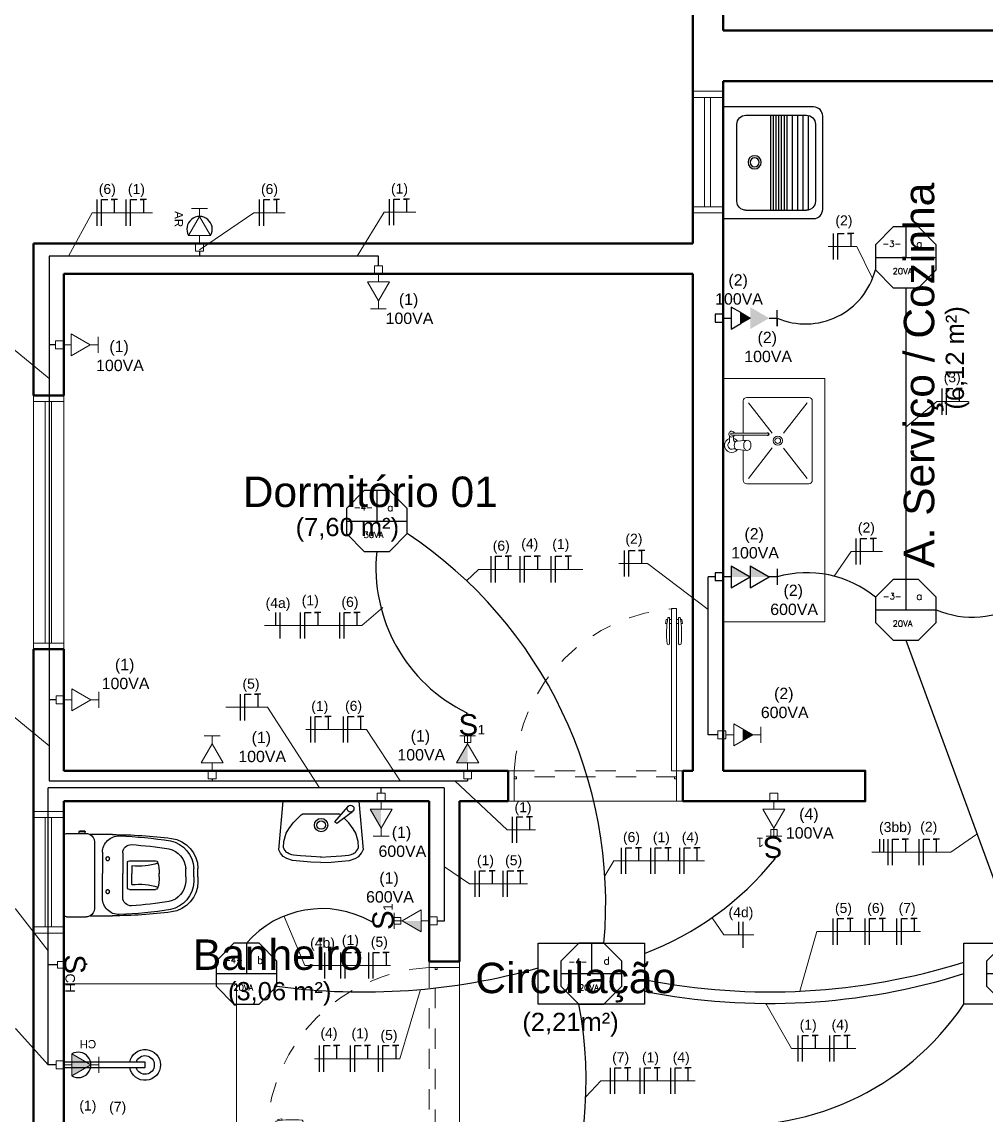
# Model space of a CAD drawing. Header units: inches. Extents: x 179598 to 179981, y 9195975 to 9196075.
# Drawn here: x 179638.47 to 179643.22, y 9196025.52 to 9196030.91 of the extents above; entities that cross this region are included whole.
import ezdxf

# ---------------------------------------------------------------- set-up
doc = ezdxf.new("R2010")
doc.units = ezdxf.units.IN
doc.header["$LTSCALE"] = 0.05
doc.header["$MEASUREMENT"] = 0
for name, pattern in [('CONTINU', [0]), ('DASH2', [0.75, 0.5, -0.25]), ('HIDDEN', [0.375, 0.25, -0.125]), ('HIDDEN2', [0.1875, 0.125, -0.0625])]:
    doc.linetypes.add(name, pattern=pattern)
for name, color, linetype in [('Electric', 10, 'Continuous'), ('ILUMINAÇÃO', 3, 'Continuous'), ('LAYOUT_A. MOLHADAS', 7, 'Continuous'), ('PTO', 1, 'Continuous'), ('TEP', 40, 'DASH2'), ('TEXTO', 250, 'Continuous')]:
    doc.layers.add(name, color=color, linetype=linetype)
for name, color, linetype, lineweight in [('Eletrodutos', 220, 'Continuous', 25), ('ESQUADRIA', 7, 'Continuous', 5), ('FNT', 30, 'Continuous', 25), ('HACHURA', 7, 'Continuous', 0), ('HASTES', 250, 'Continuous', 25), ('NOTAS', 180, 'Continuous', 25), ('PAREDE', 7, 'Continuous', 50), ('PISO', 7, 'Continuous', 5)]:
    doc.layers.add(name, color=color, linetype=linetype, lineweight=lineweight)
doc.styles.add('Cota', font='arial.ttf')
doc.styles.add('R_60_1-100', font='swissl.ttf', dxfattribs={"height": 0.15})
doc.styles.get("Standard").update_dxf_attribs({"font": ''})
doc.styles.get('Standard').set_extended_font_data('txt.shx')

# ---------------------------------------------------------------- blocks, each defined once
blk = doc.blocks.new('A$C12630BB8')
for p, q in [((0.4645, 0.4546), (0.0855, 0.4546)), ((0.0409, 0.112), (0.0409, 0.41)), ((0.509, 0.112), (0.509, 0.41)), ((0.0855, 0.0674), (0.4645, 0.0674))]:
    blk.add_line(p, q)
blk.add_lwpolyline([(0, 0), (0, 0.4457, -0.414214), (0.0446, 0.4903), (0.5054, 0.4903, -0.414214), (0.55, 0.4457), (0.55, 0)], format="xyb", close=True)
for points in [[(0.0409, 0.3938), (0.509, 0.3938)], [(0.0421, 0.4203), (0.5079, 0.4203)], [(0.0409, 0.3674), (0.509, 0.3674)], [(0.0409, 0.341), (0.509, 0.341)], [(0.0409, 0.3145), (0.509, 0.3145)], [(0.0409, 0.3013), (0.509, 0.3013)], [(0.0409, 0.2881), (0.509, 0.2881)], [(0.0409, 0.2749), (0.509, 0.2749)], [(0.0409, 0.2617), (0.509, 0.2617)], [(0.0409, 0.2485), (0.509, 0.2485)], [(0.0409, 0.2352), (0.509, 0.2352)]]:
    blk.add_lwpolyline(points)
for radius in [0.0325, 0.0226]:
    blk.add_circle((0.2773, 0.1549), radius)
for centre, start, end in [((0.0855, 0.41), 90, 180), ((0.4645, 0.41), 0, 90), ((0.0855, 0.112), 180, 270), ((0.4645, 0.112), 270, 0)]:
    blk.add_arc(centre, 0.0446, start, end)
blk = doc.blocks.new('A$C4DAD441B')
at = {"layer": 'LAYOUT_A. MOLHADAS', "lineweight": 0}
for p, q in [((0, 0.408), (0, 0.017)), ((0.323, 0.4251), (0.017, 0.425)), ((0.1419, 0.2488), (0.0255, 0.3995)), ((0.3145, 0.3995), (0.198, 0.2488)), ((0.34, 0.2494), (0.34, 0.4081)), ((0.2201, 0.2494), (0.2255, 0.2494)), ((0.2201, 0.2394), (0.2255, 0.2394)), ((0.2255, 0.2494), (0.3837, 0.2494)), ((0.3837, 0.2394), (0.2255, 0.2394)), ((0.34, 0.2125), (0.34, 0.2394)), ((0.3973, 0.2494), (0.3837, 0.2494)), ((0.3973, 0.2394), (0.3837, 0.2394)), ((0.388, 0.223), (0.388, 0.2333)), ((0.388, 0.2157), (0.388, 0.223)), ((0.4079, 0.2345), (0.408, 0.2227)), ((0.408, 0.2227), (0.408, 0.205)), ((0.142, 0.1762), (0.0255, 0.0255)), ((0.3145, 0.0255), (0.198, 0.1763)), ((0.3199, 0.2141), (0.3691, 0.2099)), ((0.3691, 0.1688), (0.3199, 0.1643)), ((0.34, 0.0171), (0.34, 0.1661)), ((0.3754, 0.2093), (0.3691, 0.2099)), ((0.3754, 0.1693), (0.3691, 0.1688)), ((0.3754, 0.2093), (0.3785, 0.2082)), ((0.3785, 0.1705), (0.3754, 0.1693)), ((0.3785, 0.2082), (0.382, 0.2035)), ((0.382, 0.1752), (0.3785, 0.1705)), ((0.3887, 0.1726), (0.38, 0.1726)), ((0.382, 0.2035), (0.3839, 0.1975)), ((0.3839, 0.1812), (0.382, 0.1752)), ((0.3839, 0.1975), (0.3847, 0.1893)), ((0.3847, 0.1893), (0.3839, 0.1812)), ((0.017, 0), (0.323, 0.0001))]:
    blk.add_line(p, q, dxfattribs=at)
for radius in [0.0226, 0.0138]:
    blk.add_circle((0.17, 0.2125), radius, dxfattribs=at)
for centre, radius, start, end in [((0.017, 0.408), 0.017, 90.0067, 180.0067), ((0.323, 0.4081), 0.017, 0.0067, 90.0067), ((0.2201, 0.2444), 0.00738, 42.6626, 317.3508), ((0.2201, 0.2444), 0.005, 90.0003, 270.0132), ((0.3973, 0.1894), 0.0349, 105.5441, 144.0055), ((0.3973, 0.1894), 0.0349, 216.1772, 72.2635), ((0.378, 0.2156), 0.01, 282.8352, 0.0067), ((0.3973, 0.2444), 0.0145, 317.2061, 159.8457), ((0.3973, 0.2444), 0.0145, 200.1677, 229.8474), ((0.3973, 0.2444), 0.0145, 229.8474, 317.2061), ((0.3973, 0.2444), 0.005, 270.0105, 90.003), ((0.3418, 0.1895), 0.039, 155.088, 204.9254), ((0.3199, 0.1991), 0.015, 89.8495, 153.0039), ((0.3203, 0.1797), 0.0153, 205.4951, 268.5266), ((0.3195, 0.1978), 0.0164, 29.8647, 88.6279), ((0.3185, 0.1814), 0.0173, 283.1322, 329.3413), ((0.3028, 0.1895), 0.035, 331.0895, 27.8828), ((0.3973, 0.1894), 0.0189, 242.7435, 55.7443), ((0.017, 0.017), 0.017, 180.0067, 270.0067), ((0.323, 0.0171), 0.017, 270.0067, 0.0067)]:
    blk.add_arc(centre, radius, start, end, dxfattribs=at)
blk = doc.blocks.new('A$C4ABB454C')
at = {"layer": 'LAYOUT_A. MOLHADAS', "lineweight": 0}
blk.add_lwpolyline([(0.55, 1.2), (0.05, 1.2), (0.05, 0), (0.55, 0)], close=True, dxfattribs=at)
at = {"layer": 'PISO', "color": 1}
blk.add_blockref('A$C4DAD441B', (0.1111, 0.6815), dxfattribs=at)
blk = doc.blocks.new('A$C39A72CA2')
at = {"layer": 'ESQUADRIA'}
for points in [[(0, 0), (0.03, 0), (0.03, 0.15), (0, 0.15)], [(1.22, 0), (0.03, 0), (0.03, 0.15), (1.22, 0.15)], [(1.22, 0), (1.25, 0), (1.25, 0.15), (1.22, 0.15)], [(0.03, 0.0576), (1.22, 0.0576), (1.22, 0.0876), (0.03, 0.0876)]]:
    blk.add_lwpolyline(points, close=True, dxfattribs=at)
blk = doc.blocks.new('PORTA80_PB')
at = {"layer": 'ESQUADRIA'}
for p, q in [((0.0036, 0.8955), (0.0002, 0.8755)), ((0.0075, 0.8755), (0.0002, 0.8755)), ((0.0105, 0.8955), (0.0036, 0.8955)), ((0.02, 0.9055), (0.0125, 0.9055)), ((0.02, 0.9055), (0.02, 0.7763)), ((0.03, 0.8955), (0.02, 0.8955)), ((0.03, 0.8755), (0.02, 0.8755)), ((0.055, 0.8955), (0.065, 0.8955)), ((0.055, 0.8755), (0.065, 0.8755)), ((0.065, 0.9055), (0.065, 0.7763)), ((0.065, 0.9055), (0.0725, 0.9055)), ((0.0745, 0.8955), (0.0814, 0.8955)), ((0.0775, 0.8755), (0.0848, 0.8755)), ((0.0814, 0.8955), (0.0848, 0.8755)), ((0.83, 0), (0.03, 0))]:
    blk.add_line(p, q, dxfattribs=at)
for points in [[(0.03, 0.15), (0.055, 0.15), (0.055, 0.95), (0.03, 0.95)], [(0, 0), (0.03, 0), (0.03, 0.15), (0, 0.15)], [(0.04, 0.11), (0.03, 0.11), (0.03, 0.12), (0.04, 0.12)], [(0.82, 0.12), (0.83, 0.12), (0.83, 0.11), (0.82, 0.11)], [(0.83, 0), (0.86, 0), (0.86, 0.15), (0.83, 0.15)]]:
    blk.add_lwpolyline(points, close=True, dxfattribs=at)
at = {"layer": 'ESQUADRIA', "linetype": 'HIDDEN2'}
blk.add_lwpolyline([(0.03, 0.12), (0.83, 0.12), (0.83, 0.15), (0.03, 0.15)], close=True, dxfattribs=at)
at = {"layer": 'ESQUADRIA', "linetype": 'HIDDEN', "ltscale": 0.4}
blk.add_arc((-0.0154, 0.1046), 0.8466, 3.0716, 86.9284, dxfattribs=at)
at = {"layer": 'ESQUADRIA'}
for centre, radius, start, end in [((0.4334, 0.8257), 0.4284, 169.2602, 186.6551), ((-0.3484, 0.8257), 0.4284, 353.3449, 10.7398), ((0.0139, 0.7771), 0.00614, 187.1872, 352.0859), ((0.0711, 0.7771), 0.00614, 187.9141, 352.8128)]:
    blk.add_arc(centre, radius, start, end, dxfattribs=at)
blk = doc.blocks.new('A$C44EB09CF')
at = {"layer": 'ESQUADRIA'}
for points in [[(0, 0), (0.03, 0), (0.03, 0.15), (0, 0.15)], [(0.57, 0), (0.03, 0), (0.03, 0.15), (0.57, 0.15)], [(0.57, 0), (0.6, 0), (0.6, 0.15), (0.57, 0.15)], [(0.03, 0.0576), (0.57, 0.0576), (0.57, 0.0876), (0.03, 0.0876)]]:
    blk.add_lwpolyline(points, close=True, dxfattribs=at)
blk = doc.blocks.new('JANELA 0.50')
at = {"layer": 'ESQUADRIA'}
for points in [[(0, 0), (0.03, 0), (0.03, 0.15), (0, 0.15)], [(0.57, 0), (0.03, 0), (0.03, 0.15), (0.57, 0.15)], [(0.57, 0), (0.6, 0), (0.6, 0.15), (0.57, 0.15)], [(0.03, 0.0576), (0.57, 0.0576), (0.57, 0.0876), (0.03, 0.0876)]]:
    blk.add_lwpolyline(points, close=True, dxfattribs=at)
blk = doc.blocks.new('01lavl91')
at = {"layer": 'LAYOUT_A. MOLHADAS', "linetype": 'Continuous'}
for p, q in [((0.1253, -0.036), (0.0639, -0.1075)), ((-0.085, -0.0692), (0.0857, -0.0692)), ((0.0753, -0.1139), (0.1503, -0.0575)), ((0.0639, -0.1075), (0.0753, -0.1139))]:
    blk.add_line(p, q, dxfattribs=at)
for points in [[(-0.1997, -0.2393), (-0.1797, -0.0093), (0.1803, -0.0093), (0.2003, -0.2393)], [(-0.1772, -0.2283), (-0.1758, -0.2005), (-0.1652, -0.1606), (-0.1526, -0.1406), (-0.1317, -0.1123), (-0.1188, -0.0991), (-0.106, -0.0859), (-0.0931, -0.074), (-0.085, -0.0692)], [(0.0938, -0.074), (0.0857, -0.0692)], [(0.1779, -0.2283), (0.1765, -0.2005), (0.1659, -0.1606), (0.1533, -0.1406), (0.1323, -0.1123), (0.1195, -0.0991), (0.1091, -0.0885)], [(0.0003, -0.2993), (-0.0477, -0.2981), (-0.0993, -0.2935), (-0.1345, -0.2899), (-0.1613, -0.2816), (-0.1795, -0.2708), (-0.1915, -0.256), (-0.1997, -0.2393)], [(0.0023, -0.2743), (-0.0461, -0.2719), (-0.0975, -0.2686), (-0.1144, -0.2671), (-0.1294, -0.2653), (-0.1385, -0.2633), (-0.151, -0.2586), (-0.1586, -0.2547), (-0.1629, -0.2516), (-0.1647, -0.2496), (-0.1703, -0.2424), (-0.1737, -0.2368), (-0.1772, -0.2283)], [(-0.0016, -0.2743), (0.0468, -0.2719), (0.0982, -0.2686), (0.1151, -0.2671), (0.1301, -0.2653), (0.1391, -0.2633), (0.1517, -0.2586), (0.1593, -0.2547), (0.1635, -0.2516), (0.1653, -0.2496), (0.1709, -0.2424), (0.1744, -0.2368), (0.1779, -0.2283)], [(0.0003, -0.2993), (0.0483, -0.2981), (0.0999, -0.2935), (0.1351, -0.2899), (0.1619, -0.2816), (0.1801, -0.2708), (0.1921, -0.256), (0.2003, -0.2393)]]:
    blk.add_lwpolyline(points, dxfattribs=at)
for centre, radius in [((0.1404, -0.0444), 0.0164), ((0.001, -0.1223), 0.0316), ((0.001, -0.1223), 0.02)]:
    blk.add_circle(centre, radius, dxfattribs=at)
blk = doc.blocks.new('chuve')
at = {"layer": 'LAYOUT_A. MOLHADAS', "ltscale": 0.05}
for p, q in [((-0.0004, 0.0262), (0.3992, 0.0262)), ((0.3992, 0), (0, 0)), ((0.3992, 0.0262), (0.3992, 0))]:
    blk.add_line(p, q, dxfattribs=at)
for radius, start, end in [(0.076, 189.9358, 170.0642), (0.0459, 196.6015, 163.3985)]:
    blk.add_arc((0.3992, 0.0131), radius, start, end, dxfattribs=at)
blk = doc.blocks.new('VASOSAN2')
at = {"layer": 'LAYOUT_A. MOLHADAS'}
for p, q in [((-0.2131, 0), (0.1729, 0)), ((-0.0126, 0), (0.0126, 0)), ((-0.2251, -0.012), (-0.2251, -0.0754)), ((0.1849, -0.012), (0.1849, -0.11)), ((-0.2395, -0.0804), (-0.2395, -0.0987)), ((-0.2345, -0.1037), (-0.2345, -0.0754)), ((-0.2251, -0.0754), (-0.2345, -0.0754)), ((-0.2251, -0.1037), (-0.2345, -0.1037)), ((-0.2251, -0.0754), (-0.2251, -0.1037)), ((-0.2251, -0.1037), (-0.2251, -0.11)), ((-0.2201, -0.2392), (-0.2201, -0.1294)), ((-0.1851, -0.15), (0.1449, -0.15)), ((0.1799, -0.1294), (0.1799, -0.2392)), ((-0.1336, -0.19), (-0.0276, -0.19)), ((-0.0126, -0.19), (-0.0276, -0.19)), ((0.0935, -0.19), (-0.0126, -0.19)), ((-0.1307, -0.29), (-0.0276, -0.29)), ((-0.0909, -0.3228), (-0.0909, -0.4517)), ((0.0435, -0.3132), (-0.0836, -0.3132)), ((-0.0126, -0.29), (-0.0276, -0.29)), ((0.0906, -0.29), (-0.0126, -0.29)), ((0.0508, -0.3228), (0.0508, -0.4517)), ((-0.0666, -0.3348), (-0.0276, -0.3348)), ((-0.0126, -0.3348), (-0.0276, -0.3348)), ((0.0265, -0.3348), (-0.0126, -0.3348)), ((-0.0126, -0.4687), (-0.0276, -0.4687)), ((-0.0276, -0.6), (-0.0527, -0.6)), ((-0.0276, -0.64), (-0.0527, -0.64)), ((-0.0126, -0.6), (-0.0276, -0.6)), ((-0.0126, -0.64), (-0.0276, -0.64)), ((-0.0126, -0.6), (0.0126, -0.6)), ((-0.0126, -0.64), (0.0126, -0.64)), ((-0.0276, -0.66), (-0.0527, -0.66)), ((-0.0126, -0.66), (-0.0276, -0.66)), ((-0.0126, -0.66), (0.0126, -0.66))]:
    blk.add_line(p, q, dxfattribs=at)
for centre, radius, start, end in [((-0.2131, -0.012), 0.012, 90, 180), ((0.1729, -0.012), 0.012, 0, 90), ((-0.2345, -0.0804), 0.005, 90, 180), ((-0.2345, -0.0987), 0.005, 180, 270), ((-0.1851, -0.11), 0.04, 180, 208.955), ((-0.1851, -0.11), 0.04, 208.955, 270), ((0.1449, -0.11), 0.04, 270, 331.045), ((0.1449, -0.11), 0.04, 331.045, 0), ((-0.1336, -0.27), 0.08, 90, 181.8557), ((-0.1054, -0.2156), 0.00607, 151.5225, 180), ((-0.1034, -0.2168), 0.00838, 127.3654, 151.5225), ((-0.102, -0.2185), 0.0106, 107.5518, 127.3654), ((-0.1012, -0.2212), 0.0134, 90, 107.5518), ((-0.1012, -0.2212), 0.0134, 72.4482, 90), ((-0.1003, -0.2185), 0.0106, 52.6346, 72.4482), ((-0.099, -0.2168), 0.00838, 28.4775, 52.6346), ((-0.0969, -0.2156), 0.00607, 360, 28.4775), ((0.0568, -0.2156), 0.00607, 151.5225, 180), ((0.0589, -0.2168), 0.00838, 127.3654, 151.5225), ((0.0602, -0.2185), 0.0106, 107.5518, 127.3654), ((0.061, -0.2212), 0.0134, 90, 107.5518), ((0.061, -0.2212), 0.0134, 72.4482, 90), ((0.0619, -0.2185), 0.0106, 52.6346, 72.4482), ((0.0632, -0.2168), 0.00838, 28.4775, 52.6346), ((0.0653, -0.2156), 0.00607, 360, 28.4775), ((0.0935, -0.27), 0.08, 358.1443, 90), ((2.0486, -0.2392), 2.2687, 180, 187.3437), ((-0.1054, -0.2156), 0.00607, 180, 208.4775), ((-0.1034, -0.2145), 0.00838, 208.4775, 232.6346), ((-0.102, -0.2128), 0.0106, 232.6346, 252.4482), ((-0.1012, -0.2101), 0.0134, 252.4482, 270), ((-0.1012, -0.2101), 0.0134, 270, 287.5518), ((-0.1003, -0.2128), 0.0106, 287.5518, 307.3654), ((-0.099, -0.2145), 0.00838, 307.3654, 331.5225), ((-0.0969, -0.2156), 0.00607, 331.5225, 0), ((0.0568, -0.2156), 0.00607, 180, 208.4775), ((0.0589, -0.2145), 0.00838, 208.4775, 232.6346), ((0.0602, -0.2128), 0.0106, 232.6346, 252.4482), ((0.061, -0.2101), 0.0134, 252.4482, 270), ((0.061, -0.2101), 0.0134, 270, 287.5518), ((0.0619, -0.2128), 0.0106, 287.5518, 307.3654), ((0.0632, -0.2145), 0.00838, 307.3654, 331.5225), ((0.0653, -0.2156), 0.00607, 331.5225, 0), ((-2.0888, -0.2392), 2.2687, 352.6563, 0), ((1.8016, -0.2073), 2.0162, 181.8557, 189.0498), ((-0.1307, -0.33), 0.04, 90, 183.6333), ((-0.0809, -0.3228), 0.01, 105.8312, 180), ((0.0408, -0.3228), 0.01, 0, 74.1688), ((0.0906, -0.33), 0.04, 356.3667, 90), ((-1.8417, -0.2073), 2.0162, 350.9502, 358.1443), ((1.8016, -0.2073), 1.9762, 183.6333, 189.0498), ((-0.3767, -0.3699), 0.3121, 342.6846, 6.4627), ((0.3366, -0.3699), 0.3121, 173.5373, 197.3154), ((-1.8417, -0.2073), 1.9762, 350.9502, 356.3667), ((-0.0809, -0.4517), 0.01, 180, 251.4779), ((-0.0363, -0.3187), 0.1503, 251.4779, 273.3381), ((-0.0038, -0.3187), 0.1503, 266.6619, 288.5221), ((0.0408, -0.4517), 0.01, 288.5221, 0), ((-0.0527, -0.51), 0.15, 187.3437, 270), ((-0.0467, -0.4941), 0.146, 191.9873, 267.6502), ((-0.0467, -0.4941), 0.106, 191.9873, 267.6502), ((0.0066, -0.4941), 0.106, 272.3498, 348.0127), ((0.0066, -0.4941), 0.146, 272.3498, 348.0127), ((0.0126, -0.51), 0.15, 270, 352.6563)]:
    blk.add_arc(centre, radius, start, end, dxfattribs=at)
blk = doc.blocks.new('tta100')
for p, q in [((-0.139, 0.34), (0, 0.58)), ((-0.1, 0.68), (0.1, 0.68)), ((0, 0.68), (0, 0.58)), ((0.139, 0.34), (0, 0.58)), ((-0.139, 0.1), (0, 0.34)), ((-0.139, 0.34), (0.139, 0.34)), ((0.139, 0.1), (0, 0.34)), ((-0.139, 0.1), (0.139, 0.1)), ((-0.05, 0), (0.05, 0)), ((-0.05, 0), (-0.05, -0.1)), ((0, 0.1), (0, 0)), ((0.05, 0), (0.05, -0.1)), ((-0.05, -0.1), (0.05, -0.1))]:
    blk.add_line(p, q)
for points in [[(0, 0.34), (0, 0.58), (-0.139, 0.34)], [(0, 0.1), (0, 0.34), (-0.139, 0.1)]]:
    blk.add_solid(points)
blk = doc.blocks.new('TA60')
at = {"lineweight": 5}
for p, q in [((-0.1, 0.44), (0.1, 0.44)), ((0, 0.44), (0, 0.34)), ((-0.139, 0.1), (0, 0.34)), ((0.139, 0.1), (0, 0.34)), ((-0.069, 0.22), (0.069, 0.22)), ((-0.139, 0.1), (0.139, 0.1)), ((-0.05, 0), (-0.05, -0.1)), ((-0.05, 0), (0.05, 0)), ((0, 0.1), (0, 0)), ((0.05, 0), (0.05, -0.1)), ((-0.05, -0.1), (0.05, -0.1))]:
    blk.add_line(p, q, dxfattribs=at)
blk.add_lwpolyline([(0, 0.22, 0.139, 0, 0), (0, 0.34, 0, 0, 0)], format="xyseb", dxfattribs=at)
blk = doc.blocks.new('ta30')
at = {"lineweight": 5}
for p, q in [((-0.1, 0.44), (0.1, 0.44)), ((0, 0.44), (0, 0.34)), ((-0.139, 0.1), (0, 0.34)), ((0.139, 0.1), (0, 0.34)), ((-0.139, 0.1), (0.139, 0.1)), ((-0.05, 0), (-0.05, -0.1)), ((-0.05, 0), (0.05, 0)), ((0, 0.1), (0, 0)), ((0.05, 0), (0.05, -0.1)), ((-0.05, -0.1), (0.05, -0.1))]:
    blk.add_line(p, q, dxfattribs=at)
blk = doc.blocks.new('TA100')
at = {"lineweight": 5}
for p, q in [((-0.1, 0.44), (0.1, 0.44)), ((0, 0.44), (0, 0.34)), ((-0.139, 0.1), (0, 0.34)), ((0.139, 0.1), (0, 0.34)), ((-0.139, 0.1), (0, 0.1)), ((-0.05, 0), (0.05, 0)), ((-0.05, 0), (-0.05, -0.1)), ((0, 0.1), (0, 0)), ((0, 0.1), (0.139, 0.1)), ((0.05, 0), (0.05, -0.1)), ((-0.05, -0.1), (0.05, -0.1))]:
    blk.add_line(p, q, dxfattribs=at)
blk.add_solid([(0, 0.1), (0, 0.34), (-0.139, 0.1)], dxfattribs=at)
blk = doc.blocks.new('BlockRetard')
at = {"layer": 'HACHURA'}
h = blk.add_hatch(color=1, dxfattribs=at)
h.dxf.hatch_style = 1
h.paths.add_polyline_path([(-0.1328, 0.0541), (-0.2266, 0), (-0.1328, -0.0541)])
h = blk.add_hatch(color=1, dxfattribs=at)
h.dxf.hatch_style = 1
h.paths.add_polyline_path([(-0.0859, -0.0271), (-0.0859, 0.0271), (-0.1328, 0)])
at = {"layer": 'Electric'}
for points in [[(0, 0), (0, -0.0195), (0.0391, -0.0195), (0.0391, 0.0195), (0, 0.0195), (0, 0), (-0.0391, 0), (-0.0391, 0.0541), (-0.0859, 0.0271), (-0.0859, -0.0271), (-0.1328, 0), (-0.0859, 0.0271), (-0.0859, -0.0271), (-0.0391, -0.0541), (-0.0391, 0)], [(-0.2266, 0), (-0.2656, 0), (-0.2656, 0.0391), (-0.2656, -0.0391)]]:
    blk.add_lwpolyline(points, dxfattribs=at)
blk = doc.blocks.new('Iluminação1')
at = {"layer": 'ILUMINAÇÃO'}
for p, q in [((0, 0.15), (0, 0)), ((-0.15, 0), (0.15, 0))]:
    blk.add_line(p, q, dxfattribs=at)
blk.add_lwpolyline([(-0.0621, 0.15), (-0.15, 0.0621), (-0.15, -0.0621), (-0.0621, -0.15), (0.0621, -0.15), (0.15, -0.0621), (0.15, 0.0621), (0.0621, 0.15)], close=True, dxfattribs=at)
blk = doc.blocks.new('Iluminação2')
at = {"layer": 'ILUMINAÇÃO'}
for p, q in [((0, 0.15), (0, 0)), ((-0.15, 0), (0.15, 0))]:
    blk.add_line(p, q, dxfattribs=at)
for points in [[(-0.2621, 0.15), (0.2621, 0.15), (0.2621, -0.15), (-0.2621, -0.15)], [(-0.0621, 0.15), (-0.15, 0.0621), (-0.15, -0.0621), (-0.0621, -0.15), (0.0621, -0.15), (0.15, -0.0621), (0.15, 0.0621), (0.0621, 0.15)]]:
    blk.add_lwpolyline(points, close=True, dxfattribs=at)
blk = doc.blocks.new('LinguaNoSeu')
at = {"layer": 'Electric', "linetype": 'CONTINU', "lineweight": 20}
blk.add_lwpolyline([(179679.5062, 9196029.819), (179679.5453, 9196029.819), (179679.5453, 9196029.8581), (179679.5062, 9196029.8581), (179679.5062, 9196029.819), (179679.5062, 9196029.8581), (179679.5258, 9196029.8581), (179679.5258, 9196029.8971), (179679.5799, 9196029.8971), (179679.5258, 9196029.9909), (179679.4716, 9196029.8971), (179679.5258, 9196029.8971), (179679.5799, 9196029.8971), (179679.5258, 9196029.9909), (179679.5258, 9196030.0299), (179679.5648, 9196030.0299), (179679.4867, 9196030.0299)], dxfattribs=at)
at = {"layer": 'PTO', "linetype": 'CONTINU', "lineweight": 30}
blk.add_arc((179679.5258, 9196029.9284), 0.0625, 330, 210, dxfattribs=at)
at = {"layer": 'Electric', "linetype": 'CONTINU', "lineweight": 20, "style": 'Cota'}
blk.add_text('AR', height=0.0407, rotation=270, dxfattribs=at).set_placement((179679.4031, 9196030.017))
blk = doc.blocks.new('CHUVEIRO')
at = {"layer": 'Electric', "linetype": 'CONTINU', "lineweight": 20}
blk.add_lwpolyline([(179680.6051, 9196022.6952), (179680.6051, 9196022.7343), (179680.566, 9196022.7343), (179680.566, 9196022.6952), (179680.6051, 9196022.6952), (179680.566, 9196022.6952), (179680.566, 9196022.7148), (179680.527, 9196022.7148), (179680.527, 9196022.7689), (179680.4332, 9196022.7148), (179680.527, 9196022.6606), (179680.527, 9196022.7148), (179680.527, 9196022.7689), (179680.4332, 9196022.7148), (179680.3941, 9196022.7148), (179680.3941, 9196022.7538), (179680.3941, 9196022.6757)], dxfattribs=at)
at = {"layer": 'PTO', "linetype": 'CONTINU', "lineweight": 30}
blk.add_arc((179680.4957, 9196022.7148), 0.0625, 60, 300, dxfattribs=at)
at = {"layer": 'Electric', "linetype": 'CONTINU', "lineweight": 20, "style": 'Cota'}
blk.add_text('CH', height=0.0407, dxfattribs=at).set_placement((179680.4071, 9196022.5921))
blk = doc.blocks.new('Interruptor1W')
at = {"layer": 'ILUMINAÇÃO', "linetype": 'CONTINU', "lineweight": 20}
blk.add_lwpolyline([(179675.1845, 9196027.4212), (179675.2236, 9196027.4212), (179675.2236, 9196027.4602), (179675.1845, 9196027.4602)], close=True, dxfattribs=at)
at = {"layer": 'ILUMINAÇÃO', "linetype": 'CONTINU', "lineweight": 20, "attachment_point": 1, "style": 'Cota'}
for s, width, insert, char_height in [('S', 0.319218, (179675.1488, 9196027.592), 0.1276), ('1', 0.07511, (179675.265, 9196027.5265), 0.0573)]:
    blk.add_mtext_dynamic_manual_height_columns(s, width=width, gutter_width=0.75, heights=[0], dxfattribs=dict(at, insert=insert, char_height=char_height))
blk = doc.blocks.new('Interruptor1')
at = {"layer": 'ILUMINAÇÃO', "linetype": 'CONTINU', "lineweight": 35}
blk.add_line((179678.1328, 9196024.8734), (179678.1328, 9196024.8825), dxfattribs=at)
at = {"layer": 'ILUMINAÇÃO', "linetype": 'CONTINU', "lineweight": 20}
blk.add_blockref('Interruptor1W', (2.9333, -2.7169), dxfattribs=at)
blk = doc.blocks.new('InterruptorCH')
at = {"layer": 'ILUMINAÇÃO', "linetype": 'CONTINU', "lineweight": 20}
for p, q in [((179675.6324, 9196033.1001), (179675.6324, 9196033.0682)), ((179675.6643, 9196033.1001), (179675.6324, 9196033.1001)), ((179675.6324, 9196033.0682), (179675.6643, 9196033.0682)), ((179675.6643, 9196033.0682), (179675.6643, 9196033.1001))]:
    blk.add_line(p, q, dxfattribs=at)
at = {"layer": 'ILUMINAÇÃO', "linetype": 'CONTINU', "lineweight": 35}
blk.add_line((179675.7705, 9196033.0878), (179675.778, 9196033.0878), dxfattribs=at)
at = {"layer": 'ILUMINAÇÃO', "linetype": 'CONTINU', "lineweight": 40, "style": 'Cota'}
for s, height, p in [('S', 0.1043, (179675.6659, 9196033.1359)), ('CH', 0.04682, (179675.6715, 9196033.0415))]:
    blk.add_text(s, height=height, rotation=270, dxfattribs=at).set_placement(p)

msp = doc.modelspace()

# ---------------------------------------------------------------- hatches: boundary and pattern name
at = {"layer": 'HACHURA'}
h = msp.add_hatch(color=1, dxfattribs=at)
h.dxf.hatch_style = 1
h.paths.add_polyline_path([(179638.7171, 9196025.7149), (179638.8109, 9196025.769), (179638.7171, 9196025.8231)])

# ---------------------------------------------------------------- linework, layer by layer
at = {"layer": 'Eletrodutos', "linetype": 'CONTINU', "lineweight": 30}
for p, q in [((179639.3464, 9196029.7799), (179639.3464, 9196029.7566)), ((179640.2281, 9196029.7566), (179638.6055, 9196029.7566)), ((179638.6055, 9196029.7566), (179638.6055, 9196027.569)), ((179640.2281, 9196029.7081), (179640.2281, 9196029.7566)), ((179642.8281, 9196029.6002), (179642.8281, 9196028.1627)), ((179638.6359, 9196029.319), (179638.6055, 9196029.319)), ((179641.889, 9196028.1748), (179641.8531, 9196028.1748)), ((179641.8531, 9196027.3964), (179641.8531, 9196028.1748)), ((179642.8281, 9196027.8627), (179643.3766, 9196026.369)), ((179638.639, 9196027.569), (179638.6055, 9196027.569)), ((179638.6055, 9196027.569), (179638.6057, 9196027.1691)), ((179641.9017, 9196027.3964), (179641.8531, 9196027.3964)), ((179638.6006, 9196027.1233), (179638.6006, 9196027.1357)), ((179640.5527, 9196027.1357), (179638.6006, 9196027.1357)), ((179638.6057, 9196027.1691), (179639.4081, 9196027.1695)), ((179639.4081, 9196027.1695), (179640.6681, 9196027.1702)), ((179639.4082, 9196027.1799), (179639.4082, 9196027.1695)), ((179640.2413, 9196027.1081), (179640.2413, 9196027.1357)), ((179640.5531, 9196026.479), (179640.5531, 9196027.1357)), ((179640.6681, 9196027.1799), (179640.6681, 9196027.1702)), ((179638.6006, 9196025.769), (179638.6006, 9196027.1233)), ((179640.5171, 9196026.479), (179640.5531, 9196026.479)), ((179638.6461, 9196026.2625), (179638.6006, 9196026.2625)), ((179638.6391, 9196025.769), (179638.6006, 9196025.769))]:
    msp.add_line(p, q, dxfattribs=at)
for centre, radius, start, end in [((179642.3335, 9196029.7779), 0.356, 246.8702, 345.3846), ((179639.1605, 9196026.5644), 2.1884, 354.8767, 56.4459), ((179643.1572, 9196028.4338), 0.4575, 246.9535, 357.8024), ((179641.0108, 9196028.2199), 0.7948, 174.1943, 244.1542), ((179642.3412, 9196027.6662), 0.5296, 50.5038, 106.1715), ((179641.0105, 9196027.7262), 1.5035, 290.6275, 321.1683), ((179639.9498, 9196026.049), 0.4905, 60.3519, 139.2784), ((179642.1581, 9196029.3183), 3.1892, 258.829, 287.4497), ((179640.1522, 9196029.3265), 3.1979, 262.3776, 285.6696), ((179642.1581, 9196029.2614), 3.1892, 258.829, 287.4497), ((179639.2842, 9196025.6924), 1.9681, 303.8358, 11.0302), ((179641.9965, 9196026.8165), 1.3449, 262.6456, 326.2283)]:
    msp.add_arc(centre, radius, start, end, dxfattribs=at)
at = {"layer": 'FNT', "linetype": 'CONTINU', "lineweight": 30}
for p, q in [((179638.8399, 9196030.0347), (179638.8399, 9196029.9061)), ((179638.9834, 9196030.0347), (179638.9834, 9196029.9061)), ((179639.6396, 9196030.0347), (179639.6396, 9196029.9061)), ((179640.2804, 9196030.037), (179640.2804, 9196029.9085)), ((179642.4706, 9196029.8685), (179642.4706, 9196029.74)), ((179643.0052, 9196029.103), (179643.0052, 9196028.9745)), ((179642.5814, 9196028.3646), (179642.5814, 9196028.236)), ((179640.7821, 9196028.2763), (179640.7821, 9196028.1477)), ((179640.9256, 9196028.2763), (179640.9256, 9196028.1477)), ((179641.0783, 9196028.2763), (179641.0783, 9196028.1477)), ((179641.4393, 9196028.3058), (179641.4393, 9196028.1772)), ((179639.7214, 9196027.9991), (179639.7214, 9196027.9349)), ((179639.8431, 9196027.9991), (179639.8431, 9196027.8706)), ((179640.0362, 9196027.9991), (179640.0362, 9196027.8706)), ((179639.5468, 9196027.5962), (179639.5468, 9196027.4677)), ((179639.894, 9196027.4868), (179639.894, 9196027.3582)), ((179640.054, 9196027.4868), (179640.054, 9196027.3582)), ((179640.887, 9196026.9924), (179640.887, 9196026.8638)), ((179642.6981, 9196026.8825), (179642.6981, 9196026.8182)), ((179642.7185, 9196026.8825), (179642.7185, 9196026.8182)), ((179642.7397, 9196026.8825), (179642.7397, 9196026.7539)), ((179642.8923, 9196026.8825), (179642.8923, 9196026.7539)), ((179641.4241, 9196026.8397), (179641.4241, 9196026.7112)), ((179641.5697, 9196026.8397), (179641.5697, 9196026.7112)), ((179641.7124, 9196026.8397), (179641.7124, 9196026.7112)), ((179640.7027, 9196026.726), (179640.7027, 9196026.5975)), ((179640.8417, 9196026.726), (179640.8417, 9196026.5975)), ((179642.4678, 9196026.4904), (179642.4678, 9196026.3618)), ((179642.6267, 9196026.4904), (179642.6267, 9196026.3618)), ((179642.783, 9196026.4904), (179642.783, 9196026.3618)), ((179642.0035, 9196026.4743), (179642.0035, 9196026.41)), ((179639.9407, 9196026.3238), (179639.9407, 9196026.2595)), ((179640.0408, 9196026.3238), (179640.0408, 9196026.1953)), ((179640.1795, 9196026.3238), (179640.1795, 9196026.1953)), ((179642.2952, 9196025.9148), (179642.2952, 9196025.7863)), ((179642.4524, 9196025.9148), (179642.4524, 9196025.7863)), ((179639.9357, 9196025.8641), (179639.9357, 9196025.7355)), ((179640.0884, 9196025.8641), (179640.0884, 9196025.7355)), ((179640.2271, 9196025.8641), (179640.2271, 9196025.7355)), ((179641.3707, 9196025.7545), (179641.3707, 9196025.6259)), ((179641.5163, 9196025.7545), (179641.5163, 9196025.6259)), ((179641.6677, 9196025.7545), (179641.6677, 9196025.6259))]:
    msp.add_line(p, q, dxfattribs=at)
for points in [[(179638.863, 9196029.9061), (179638.863, 9196030.0347), (179638.8939, 9196030.0347)], [(179638.9414, 9196030.0347), (179638.9105, 9196030.0347), (179638.926, 9196030.0347), (179638.926, 9196029.9704)], [(179639.0065, 9196029.9061), (179639.0065, 9196030.0347), (179639.0374, 9196030.0347)], [(179639.0849, 9196030.0347), (179639.054, 9196030.0347), (179639.0695, 9196030.0347), (179639.0695, 9196029.9704)], [(179639.6627, 9196029.9061), (179639.6627, 9196030.0347), (179639.6936, 9196030.0347)], [(179639.7411, 9196030.0347), (179639.7102, 9196030.0347), (179639.7257, 9196030.0347), (179639.7257, 9196029.9704)], [(179640.3035, 9196029.9085), (179640.3035, 9196030.037), (179640.3344, 9196030.037)], [(179640.382, 9196030.037), (179640.3511, 9196030.037), (179640.3665, 9196030.037), (179640.3665, 9196029.9728)], [(179642.4936, 9196029.74), (179642.4936, 9196029.8685), (179642.5246, 9196029.8685)], [(179642.5721, 9196029.8685), (179642.5412, 9196029.8685), (179642.5567, 9196029.8685), (179642.5567, 9196029.8043)], [(179643.0283, 9196028.9745), (179643.0283, 9196029.103), (179643.0592, 9196029.103)], [(179643.1067, 9196029.103), (179643.0758, 9196029.103), (179643.0913, 9196029.103), (179643.0913, 9196029.0388)], [(179642.6045, 9196028.236), (179642.6045, 9196028.3646), (179642.6354, 9196028.3646)], [(179642.6829, 9196028.3646), (179642.652, 9196028.3646), (179642.6675, 9196028.3646), (179642.6675, 9196028.3003)], [(179640.8052, 9196028.1477), (179640.8052, 9196028.2763), (179640.8361, 9196028.2763)], [(179640.8837, 9196028.2763), (179640.8528, 9196028.2763), (179640.8682, 9196028.2763), (179640.8682, 9196028.212)], [(179640.9487, 9196028.1477), (179640.9487, 9196028.2763), (179640.9796, 9196028.2763)], [(179641.0272, 9196028.2763), (179640.9963, 9196028.2763), (179641.0117, 9196028.2763), (179641.0117, 9196028.212)], [(179641.1013, 9196028.1477), (179641.1013, 9196028.2763), (179641.1322, 9196028.2763)], [(179641.1798, 9196028.2763), (179641.1489, 9196028.2763), (179641.1643, 9196028.2763), (179641.1643, 9196028.212)], [(179641.4624, 9196028.1772), (179641.4624, 9196028.3058), (179641.4933, 9196028.3058)], [(179641.5408, 9196028.3058), (179641.5099, 9196028.3058), (179641.5254, 9196028.3058), (179641.5254, 9196028.2415)], [(179639.7444, 9196027.8706), (179639.7444, 9196027.9991), (179639.7444, 9196027.9991)], [(179639.8662, 9196027.8706), (179639.8662, 9196027.9991), (179639.8971, 9196027.9991)], [(179639.9446, 9196027.9991), (179639.9137, 9196027.9991), (179639.9292, 9196027.9991), (179639.9292, 9196027.9349)], [(179640.0593, 9196027.8706), (179640.0593, 9196027.9991), (179640.0902, 9196027.9991)], [(179640.1377, 9196027.9991), (179640.1068, 9196027.9991), (179640.1223, 9196027.9991), (179640.1223, 9196027.9349)], [(179639.5699, 9196027.4677), (179639.5699, 9196027.5962), (179639.6008, 9196027.5962)], [(179639.6484, 9196027.5962), (179639.6175, 9196027.5962), (179639.6329, 9196027.5962), (179639.6329, 9196027.5319)], [(179639.9171, 9196027.3582), (179639.9171, 9196027.4868), (179639.948, 9196027.4868)], [(179639.9955, 9196027.4868), (179639.9646, 9196027.4868), (179639.9801, 9196027.4868), (179639.9801, 9196027.4225)], [(179640.0771, 9196027.3582), (179640.0771, 9196027.4868), (179640.108, 9196027.4868)], [(179640.1555, 9196027.4868), (179640.1246, 9196027.4868), (179640.1401, 9196027.4868), (179640.1401, 9196027.4225)], [(179640.91, 9196026.8638), (179640.91, 9196026.9924), (179640.9409, 9196026.9924)], [(179640.9885, 9196026.9924), (179640.9576, 9196026.9924), (179640.973, 9196026.9924), (179640.973, 9196026.9281)], [(179642.7628, 9196026.7539), (179642.7628, 9196026.8825), (179642.7937, 9196026.8825)], [(179642.8412, 9196026.8825), (179642.8103, 9196026.8825), (179642.8258, 9196026.8825), (179642.8258, 9196026.8182)], [(179642.9154, 9196026.7539), (179642.9154, 9196026.8825), (179642.9463, 9196026.8825)], [(179642.9939, 9196026.8825), (179642.963, 9196026.8825), (179642.9784, 9196026.8825), (179642.9784, 9196026.8182)], [(179641.4472, 9196026.7112), (179641.4472, 9196026.8397), (179641.4781, 9196026.8397)], [(179641.5257, 9196026.8397), (179641.4948, 9196026.8397), (179641.5102, 9196026.8397), (179641.5102, 9196026.7755)], [(179641.5928, 9196026.7112), (179641.5928, 9196026.8397), (179641.6237, 9196026.8397)], [(179641.6713, 9196026.8397), (179641.6404, 9196026.8397), (179641.6558, 9196026.8397), (179641.6558, 9196026.7755)], [(179641.7355, 9196026.7112), (179641.7355, 9196026.8397), (179641.7664, 9196026.8397)], [(179641.8139, 9196026.8397), (179641.783, 9196026.8397), (179641.7985, 9196026.8397), (179641.7985, 9196026.7755)], [(179640.7258, 9196026.5975), (179640.7258, 9196026.726), (179640.7567, 9196026.726)], [(179640.8042, 9196026.726), (179640.7733, 9196026.726), (179640.7888, 9196026.726), (179640.7888, 9196026.6618)], [(179640.8647, 9196026.5975), (179640.8647, 9196026.726), (179640.8956, 9196026.726)], [(179640.9432, 9196026.726), (179640.9123, 9196026.726), (179640.9277, 9196026.726), (179640.9277, 9196026.6618)], [(179642.4909, 9196026.3618), (179642.4909, 9196026.4904), (179642.5218, 9196026.4904)], [(179642.5693, 9196026.4904), (179642.5384, 9196026.4904), (179642.5539, 9196026.4904), (179642.5539, 9196026.4261)], [(179642.6498, 9196026.3618), (179642.6498, 9196026.4904), (179642.6807, 9196026.4904)], [(179642.7282, 9196026.4904), (179642.6973, 9196026.4904), (179642.7128, 9196026.4904), (179642.7128, 9196026.4261)], [(179642.8061, 9196026.3618), (179642.8061, 9196026.4904), (179642.837, 9196026.4904)], [(179642.8845, 9196026.4904), (179642.8536, 9196026.4904), (179642.8691, 9196026.4904), (179642.8691, 9196026.4261)], [(179642.0266, 9196026.3458), (179642.0266, 9196026.4743), (179642.0266, 9196026.4743)], [(179639.9638, 9196026.1953), (179639.9638, 9196026.3238), (179639.9638, 9196026.3238)], [(179640.0639, 9196026.1953), (179640.0639, 9196026.3238), (179640.0948, 9196026.3238)], [(179640.1423, 9196026.3238), (179640.1114, 9196026.3238), (179640.1269, 9196026.3238), (179640.1269, 9196026.2595)], [(179640.2026, 9196026.1953), (179640.2026, 9196026.3238), (179640.2335, 9196026.3238)], [(179640.281, 9196026.3238), (179640.2501, 9196026.3238), (179640.2656, 9196026.3238), (179640.2656, 9196026.2595)], [(179642.3183, 9196025.7863), (179642.3183, 9196025.9148), (179642.3492, 9196025.9148)], [(179642.3967, 9196025.9148), (179642.3658, 9196025.9148), (179642.3813, 9196025.9148), (179642.3813, 9196025.8505)], [(179642.4755, 9196025.7863), (179642.4755, 9196025.9148), (179642.5064, 9196025.9148)], [(179642.5539, 9196025.9148), (179642.523, 9196025.9148), (179642.5385, 9196025.9148), (179642.5385, 9196025.8505)], [(179639.9588, 9196025.7355), (179639.9588, 9196025.8641), (179639.9897, 9196025.8641)], [(179640.0373, 9196025.8641), (179640.0064, 9196025.8641), (179640.0218, 9196025.8641), (179640.0218, 9196025.7998)], [(179640.1115, 9196025.7355), (179640.1115, 9196025.8641), (179640.1424, 9196025.8641)], [(179640.1899, 9196025.8641), (179640.159, 9196025.8641), (179640.1745, 9196025.8641), (179640.1745, 9196025.7998)], [(179640.2502, 9196025.7355), (179640.2502, 9196025.8641), (179640.2811, 9196025.8641)], [(179640.3287, 9196025.8641), (179640.2977, 9196025.8641), (179640.3132, 9196025.8641), (179640.3132, 9196025.7998)], [(179641.3938, 9196025.6259), (179641.3938, 9196025.7545), (179641.4247, 9196025.7545)], [(179641.4722, 9196025.7545), (179641.4413, 9196025.7545), (179641.4568, 9196025.7545), (179641.4568, 9196025.6902)], [(179641.5394, 9196025.6259), (179641.5394, 9196025.7545), (179641.5703, 9196025.7545)], [(179641.6178, 9196025.7545), (179641.5869, 9196025.7545), (179641.6024, 9196025.7545), (179641.6024, 9196025.6902)], [(179641.6908, 9196025.6259), (179641.6908, 9196025.7545), (179641.7217, 9196025.7545)], [(179641.7693, 9196025.7545), (179641.7384, 9196025.7545), (179641.7538, 9196025.7545), (179641.7538, 9196025.6902)]]:
    msp.add_lwpolyline(points, dxfattribs=at)
at = {"layer": 'HASTES', "linetype": 'CONTINU', "lineweight": 20}
for p, q in [((179640.7209, 9196028.212), (179640.6627, 9196028.1558)), ((179640.1471, 9196027.9349), (179640.2499, 9196028.024)), ((179640.3347, 9196027.17), (179640.17, 9196027.4225)), ((179643.0507, 9196026.8182), (179643.179, 9196026.9071)), ((179641.3879, 9196026.7755), (179641.3446, 9196026.7018)), ((179640.6772, 9196026.6618), (179640.5531, 9196026.7453)), ((179639.8647, 9196026.2595), (179639.7635, 9196026.5013)), ((179641.9316, 9196026.41), (179641.8729, 9196026.4946)), ((179642.3896, 9196026.4261), (179642.3059, 9196026.1325)), ((179640.3345, 9196025.7998), (179640.435, 9196026.1411)), ((179642.2647, 9196025.8505), (179642.1379, 9196026.0722)), ((179641.3244, 9196025.6902), (179641.2506, 9196025.6116))]:
    msp.add_line(p, q, dxfattribs=at)
for points in [[(179638.7009, 9196029.7566), (179638.8163, 9196029.9704), (179639.1147, 9196029.9704)], [(179639.3464, 9196029.7878), (179639.6141, 9196029.9704), (179639.7689, 9196029.9704)], [(179640.1237, 9196029.7566), (179640.257, 9196029.9728), (179640.4118, 9196029.9728)], [(179642.6643, 9196029.6462), (179642.5864, 9196029.8043), (179642.4451, 9196029.8043)], [(179638.6055, 9196029.1529), (179638.4274, 9196029.2992), (179638.1393, 9196029.2992)], [(179642.8281, 9196028.9136), (179642.9818, 9196029.0388), (179643.1365, 9196029.0388)], [(179642.4746, 9196028.1787), (179642.558, 9196028.3003), (179642.7127, 9196028.3003)], [(179640.7209, 9196028.212), (179640.7209, 9196028.212), (179641.2367, 9196028.212)], [(179641.8531, 9196028.0147), (179641.5551, 9196028.2415), (179641.4138, 9196028.2415)], [(179639.6671, 9196027.9349), (179639.6671, 9196027.9349), (179640.1471, 9196027.9349)], [(179639.937, 9196027.1357), (179639.6807, 9196027.5319), (179639.4751, 9196027.5319)], [(179638.6056, 9196027.3422), (179638.4276, 9196027.4884), (179638.1234, 9196027.4884)], [(179639.8697, 9196027.4225), (179639.8697, 9196027.4225), (179640.17, 9196027.4225)], [(179640.6043, 9196027.1701), (179640.8635, 9196026.9281), (179641.0021, 9196026.9281)], [(179642.6604, 9196026.8182), (179642.6604, 9196026.8182), (179643.0507, 9196026.8182)], [(179641.8362, 9196026.7755), (179641.8362, 9196026.7755), (179641.3879, 9196026.7755)], [(179640.9634, 9196026.6618), (179640.9634, 9196026.6618), (179640.6772, 9196026.6618)], [(179638.6006, 9196026.3311), (179638.4391, 9196026.5386), (179638.2747, 9196026.5386)], [(179641.9316, 9196026.41), (179641.9316, 9196026.41), (179642.0793, 9196026.41)], [(179642.9002, 9196026.4261), (179642.9002, 9196026.4261), (179642.3896, 9196026.4261)], [(179639.8647, 9196026.2595), (179639.8647, 9196026.2595), (179640.2869, 9196026.2595)], [(179638.6006, 9196025.769), (179638.4411, 9196025.9477), (179638.2767, 9196025.9477)], [(179642.5823, 9196025.8505), (179642.5823, 9196025.8505), (179642.2647, 9196025.8505)], [(179639.9123, 9196025.7998), (179639.9123, 9196025.7998), (179640.3345, 9196025.7998)], [(179641.7901, 9196025.6902), (179641.7901, 9196025.6902), (179641.3244, 9196025.6902)]]:
    msp.add_lwpolyline(points, dxfattribs=at)
at = {"layer": 'PAREDE'}
for p, q in [((179641.9281, 9196034.269), (179641.9281, 9196030.869)), ((179641.7781, 9196029.819), (179641.7781, 9196031.669)), ((179643.7281, 9196030.869), (179641.9281, 9196030.869)), ((179641.9281, 9196027.219), (179641.9281, 9196030.619)), ((179643.7281, 9196030.619), (179641.9281, 9196030.619)), ((179638.5281, 9196029.069), (179638.5281, 9196029.819)), ((179638.5281, 9196029.819), (179641.7781, 9196029.819)), ((179638.6781, 9196029.069), (179638.6781, 9196029.669)), ((179638.6781, 9196029.669), (179641.7781, 9196029.669)), ((179641.7781, 9196027.219), (179641.7781, 9196029.669)), ((179638.5281, 9196029.069), (179638.6781, 9196029.069)), ((179638.5281, 9196027.069), (179638.5281, 9196027.819)), ((179638.5281, 9196027.819), (179638.6781, 9196027.819)), ((179638.6781, 9196027.219), (179638.6781, 9196027.819)), ((179638.6781, 9196027.219), (179640.8681, 9196027.219)), ((179640.8681, 9196027.069), (179640.8681, 9196027.219)), ((179641.7281, 9196027.069), (179641.7281, 9196027.219)), ((179641.7281, 9196027.219), (179641.7781, 9196027.219)), ((179638.5281, 9196025.369), (179638.5281, 9196027.069)), ((179638.6781, 9196025.369), (179638.6781, 9196027.069)), ((179638.6781, 9196027.069), (179640.4781, 9196027.069)), ((179640.4781, 9196026.279), (179640.4781, 9196027.069)), ((179640.6281, 9196026.279), (179640.6281, 9196027.069)), ((179640.6281, 9196027.069), (179640.8681, 9196027.069)), ((179640.4781, 9196026.279), (179640.6281, 9196026.279))]:
    msp.add_line(p, q, dxfattribs=at)
msp.add_lwpolyline([(179641.9281, 9196027.219), (179642.6281, 9196027.219), (179642.6281, 9196027.069), (179641.7281, 9196027.069)], dxfattribs=at)
at = {"layer": 'PISO'}
for p, q in [((179639.5281, 9196026.169), (179638.6781, 9196026.169)), ((179639.5281, 9196025.369), (179639.5281, 9196026.169))]:
    msp.add_line(p, q, dxfattribs=at)

# ---------------------------------------------------------------- block references
at = {"layer": 'Electric', "rotation": 180}
msp.add_blockref('BlockRetard', (179641.9281, 9196029.4505), dxfattribs=at)
at = {"layer": 'Eletrodutos'}
for p in [(179641.2781, 9196026.219), (179643.3766, 9196026.219)]:
    msp.add_blockref('Iluminação2', p, dxfattribs=at)
at = {"layer": 'Eletrodutos', "linetype": 'CONTINU', "lineweight": 30, "rotation": 180}
msp.add_blockref('CHUVEIRO', (359319.2441, 18392048.4838), dxfattribs=at)
at = {"layer": 'ESQUADRIA'}
for name, p, rotation in [('A$C44EB09CF', (179641.7781, 9196030.569), 270), ('A$C39A72CA2', (179638.5281, 9196029.069), 270), ('PORTA80_PB', (179640.6281, 9196025.419), 90.00000000000001)]:
    msp.add_blockref(name, p, dxfattribs=dict(at, rotation=rotation))
at = {"layer": 'ESQUADRIA', "xscale": -1}
msp.add_blockref('PORTA80_PB', (179641.7281, 9196027.069), dxfattribs=at)
at = {"layer": 'ESQUADRIA', "xscale": -1, "rotation": 270}
msp.add_blockref('JANELA 0.50', (179638.5281, 9196026.419), dxfattribs=at)
at = {"layer": 'ILUMINAÇÃO', "linetype": 'CONTINU', "lineweight": 40, "xscale": 0.817129049023036, "yscale": 0.817129049023036, "zscale": 0.817129049023036}
msp.add_blockref('Interruptor1', (32820.4426, 1681688.4375), dxfattribs=at)
for p, rotation in [((326462.4035, 16710365.8505), 180), ((7693979.2595, 9049206.2535), 89.99999999999999)]:
    msp.add_blockref('Interruptor1', p, dxfattribs=dict(at, rotation=rotation))
at = {"layer": 'ILUMINAÇÃO', "linetype": 'CONTINU', "lineweight": 40}
msp.add_blockref('InterruptorCH', (-36.9862, -6.8217), dxfattribs=at)
at = {"layer": 'LAYOUT_A. MOLHADAS', "xscale": -1}
for name, p, rotation in [('A$C12630BB8', (179641.928, 9196029.9415), 270), ('VASOSAN2', (179638.6781, 9196026.6843), 90), ('chuve', (179638.6783, 9196025.7821), 180)]:
    msp.add_blockref(name, p, dxfattribs=dict(at, rotation=rotation))
at = {"layer": 'LAYOUT_A. MOLHADAS', "extrusion": (0, 0, -1), "xscale": -1.039591868969552, "yscale": 1.039591868969552, "zscale": -1.039591868969552}
msp.add_blockref('01lavl91', (-179639.9447, 9196027.0786), dxfattribs=at)
at = {"layer": 'PISO', "color": 1, "xscale": -1}
msp.add_blockref('A$C4ABB454C', (179642.4781, 9196027.9526), dxfattribs=at)
at = {"layer": 'PTO', "linetype": 'CONTINU', "lineweight": 30}
msp.add_blockref('LinguaNoSeu', (-40.1794, -0.0391), dxfattribs=at)
at = {"layer": 'PTO'}
for name, p, xscale, yscale, zscale, rotation in [('ta30', (179640.2281, 9196029.669), 0.3906251953034036, 0.3906251953034036, 0.3906251953034036, 180), ('ta30', (179638.675, 9196029.319), 0.3906251953034037, 0.3906251953034037, 0.3906251953034037, 270), ('tta100', (179641.9281, 9196028.1748), 0.3906251953034037, 0.3906251953034037, 0.3906251953034037, 270), ('ta30', (179638.6781, 9196027.569), 0.3906251953034037, 0.3906251953034037, 0.3906251953034037, 270), ('TA60', (179641.9408, 9196027.3964), 0.3906251953034037, 0.3906251953034037, 0.3906251953034037, 270), ('TA100', (179640.2413, 9196027.069), -0.3906251953034037, 0.3906251953034037, 0.3906251953034037, 180), ('ta30', (179642.1781, 9196027.069), 0.3906251953034036, 0.3906251953034036, 0.3906251953034036, 180), ('TA100', (179640.4781, 9196026.479), 0.3906251953034037, 0.3906251953034037, 0.3906251953034037, 90.00000000000001)]:
    msp.add_blockref(name, p, dxfattribs=dict(at, xscale=xscale, yscale=yscale, zscale=zscale, rotation=rotation))
for name, p, xscale, yscale, zscale in [('ta30', (179639.4082, 9196027.219), 0.3906251953034036, 0.3906251953034036, 0.3906251953034036), ('TA100', (179640.6681, 9196027.219), 0.3906251953034037, 0.3906251953034037, 0.3906251953034037)]:
    msp.add_blockref(name, p, dxfattribs=dict(at, xscale=xscale, yscale=yscale, zscale=zscale))
at = {"layer": 'TEP'}
for p in [(179642.8281, 9196029.7502), (179640.2201, 9196028.4503), (179642.8281, 9196028.0127), (179639.5781, 9196026.219)]:
    msp.add_blockref('Iluminação1', p, dxfattribs=at)

# ---------------------------------------------------------------- texts
at = {"color": 3, "char_height": 0.0378, "attachment_point": 1}
for s, insert in [('a', (179642.8797, 9196029.8366)), ('a', (179640.2718, 9196028.5367)), ('a', (179642.8797, 9196028.0991)), ('b', (179639.6297, 9196026.3054)), ('d', (179641.3375, 9196026.3017))]:
    msp.add_mtext_dynamic_manual_height_columns(s, width=0.270453, gutter_width=1, heights=[0], dxfattribs=dict(at, insert=insert))
at = {"layer": 'FNT', "linetype": 'CONTINU', "lineweight": 20, "char_height": 0.04926, "attachment_point": 1, "style": 'Cota'}
for s, insert in [('(6)', (179638.8495, 9196030.1117)), ('(1)', (179638.993, 9196030.1117)), ('(6)', (179639.6492, 9196030.1117)), ('(1)', (179640.29, 9196030.1141)), ('(2)', (179642.481, 9196029.957)), ('(3)', (179643.0148, 9196029.1836)), ('(2)', (179642.5916, 9196028.4429)), ('(2)', (179641.4457, 9196028.3878)), ('(6)', (179640.7917, 9196028.3533)), ('(4)', (179640.9322, 9196028.3633)), ('(1)', (179641.0852, 9196028.3615)), ('(4a)', (179639.672, 9196028.0712)), ('(1)', (179639.85, 9196028.0843)), ('(6)', (179640.0458, 9196028.0762)), ('(5)', (179639.5579, 9196027.6729)), ('(1)', (179639.8971, 9196027.5625)), ('(6)', (179640.0636, 9196027.5638)), ('(1)', (179640.8989, 9196027.064)), ('(3bb)', (179642.6961, 9196026.9663)), ('(2)', (179642.8992, 9196026.9677)), ('(6)', (179641.4337, 9196026.9168)), ('(1)', (179641.5808, 9196026.9164)), ('(4)', (179641.7234, 9196026.9164)), ('(1)', (179640.7138, 9196026.8027)), ('(5)', (179640.8527, 9196026.8027)), ('(4d)', (179641.9542, 9196026.5464)), ('(5)', (179642.4788, 9196026.5671)), ('(6)', (179642.6378, 9196026.5671)), ('(7)', (179642.7926, 9196026.5675)), ('(4b)', (179639.8914, 9196026.3959)), ('(1)', (179640.0477, 9196026.409)), ('(5)', (179640.1906, 9196026.4005)), ('(4)', (179639.9424, 9196025.9511)), ('(1)', (179640.0953, 9196025.9493)), ('(5)', (179640.2382, 9196025.9408)), ('(1)', (179642.3048, 9196025.9919)), ('(4)', (179642.462, 9196025.9919)), ('(7)', (179641.3803, 9196025.8315)), ('(1)', (179641.5273, 9196025.8312)), ('(4)', (179641.6788, 9196025.8312)), ('(1)', (179638.7537, 9196025.5935)), ('(7)', (179638.9006, 9196025.5871))]:
    msp.add_mtext_dynamic_manual_height_columns(s, width=0.040202, gutter_width=0.5, heights=[0], dxfattribs=dict(at, insert=insert))
at = {"layer": 'ILUMINAÇÃO'}
for s, p in [('-3-', (179642.7131, 9196029.8019)), ('20VA', (179642.7632, 9196029.6671)), ('-4-', (179640.1075, 9196028.5019)), ('30VA', (179640.1552, 9196028.3672)), ('-3-', (179642.7153, 9196028.0644)), ('20VA', (179642.7632, 9196027.9296)), ('-4-', (179639.467, 9196026.2706)), ('-4-', (179641.1656, 9196026.263)), ('20VA', (179639.5132, 9196026.1359)), ('20VA', (179641.2169, 9196026.1355))]:
    msp.add_text(s, height=0.03, dxfattribs=at).set_placement(p)
at = {"layer": 'NOTAS', "linetype": 'CONTINU', "lineweight": 30, "char_height": 0.05613, "attachment_point": 1, "style": 'Cota'}
for s, insert in [('   (2)\\P100VA', (179641.8882, 9196029.6668)), ('   (1)\\P100VA', (179640.2636, 9196029.5713)), ('   (1)\\P100VA', (179638.8363, 9196029.3392)), ('   (2)\\P100VA', (179642.0318, 9196029.3834)), ('   (2)\\P100VA', (179641.9672, 9196028.4155)), ('   (2)\\P600VA', (179642.1598, 9196028.1366)), ('   (1)\\P100VA', (179638.8639, 9196027.7712)), ('   (2)\\P600VA', (179642.1134, 9196027.6285)), ('   (1)\\P100VA', (179639.5375, 9196027.4114)), ('   (1)\\P100VA', (179640.3218, 9196027.4195)), ('   (4)\\P100VA', (179642.237, 9196027.0344)), ('   (1)\\P600VA', (179640.2286, 9196026.9442)), ('   (1)\\P600VA', (179640.1673, 9196026.7192))]:
    msp.add_mtext_dynamic_manual_height_columns(s, width=0.415348, gutter_width=0.5, heights=[0], dxfattribs=dict(at, insert=insert))
at = {"layer": 'TEXTO', "style": 'R_60_1-100'}
for s, height, p in [('A. Serviço / Cozinha', 0.15, (179642.9683, 9196028.2199)), ('(6,12 m²)', 0.09, (179643.1148, 9196028.9995))]:
    msp.add_text(s, height=height, rotation=90, dxfattribs=at).set_placement(p)
for s, height, p in [('Dormitório 01', 0.15, (179639.5593, 9196028.5195)), ('(7,60 m²)', 0.09, (179639.8201, 9196028.3759)), ('Banheiro', 0.15, (179639.3135, 9196026.2376)), ('Circulação', 0.15, (179640.7062, 9196026.1228)), ('(3,06 m²)', 0.09, (179639.4866, 9196026.0876)), ('(2,21m²)', 0.09, (179640.9378, 9196025.9361))]:
    msp.add_text(s, height=height, dxfattribs=at).set_placement(p)

doc.saveas('drawing.dxf')
